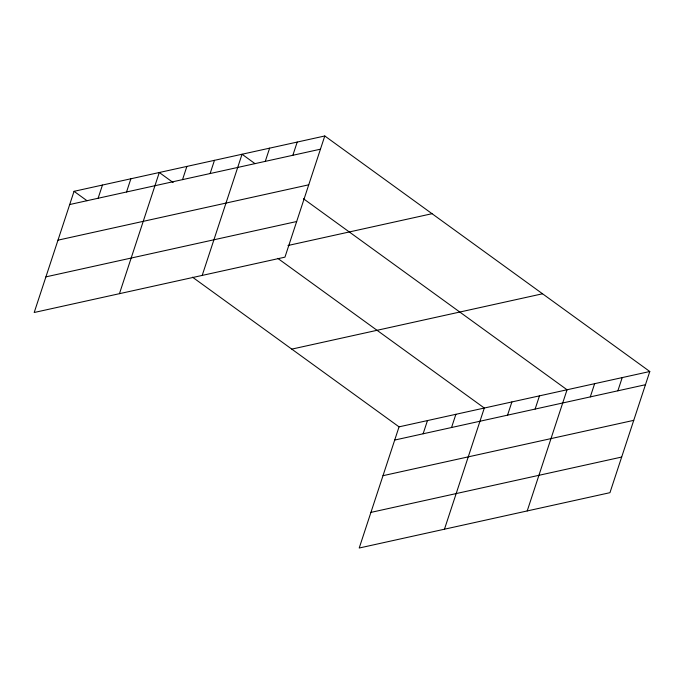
<?xml version="1.0" encoding="UTF-8"?>
<svg xmlns="http://www.w3.org/2000/svg" width="684" height="684" viewBox="0 0 684 684"><rect width="100%" height="100%" fill="white"/><g stroke="black" fill="none" stroke-linecap="round" stroke-linejoin="round"><path stroke-width="1.03" d="M324.789 135.979L74.043 191.323L34.2 312.494L284.954 257.15L324.789 135.979L649.8 371.506L609.957 492.677L359.211 548.021L399.046 426.85L649.8 371.506M98.111 198.266L102.455 185.056M126.531 191.99L130.875 178.78M119.452 293.675L159.295 172.505L173.137 182.534M182.534 179.635L186.877 166.417M210.116 173.548L214.46 160.33M202.199 275.413L242.042 154.242L255.012 163.647M265.281 161.364L269.624 148.154M292.863 155.277L297.207 142.067M423.122 433.784L427.466 420.574M451.543 427.517L455.886 414.307M444.463 529.202L484.306 408.032L277.772 258.364M507.545 415.154L511.889 401.944M535.127 409.066L539.471 395.856M527.21 510.939L567.053 389.769L303.457 198.745M590.292 396.891L594.635 383.681M617.874 390.803L622.218 377.594M69.691 204.533L320.445 149.189M57.986 240.161L308.732 184.817M45.913 276.866L296.668 221.522M287.998 245.496L432.04 213.699M291.794 349.122L542.549 293.778M394.702 440.06L645.457 384.716M382.989 475.688L633.743 420.344M370.925 512.393L621.671 457.049M74.043 191.323L87.013 200.728M192.512 277.182L399.046 426.85"/></g></svg>
